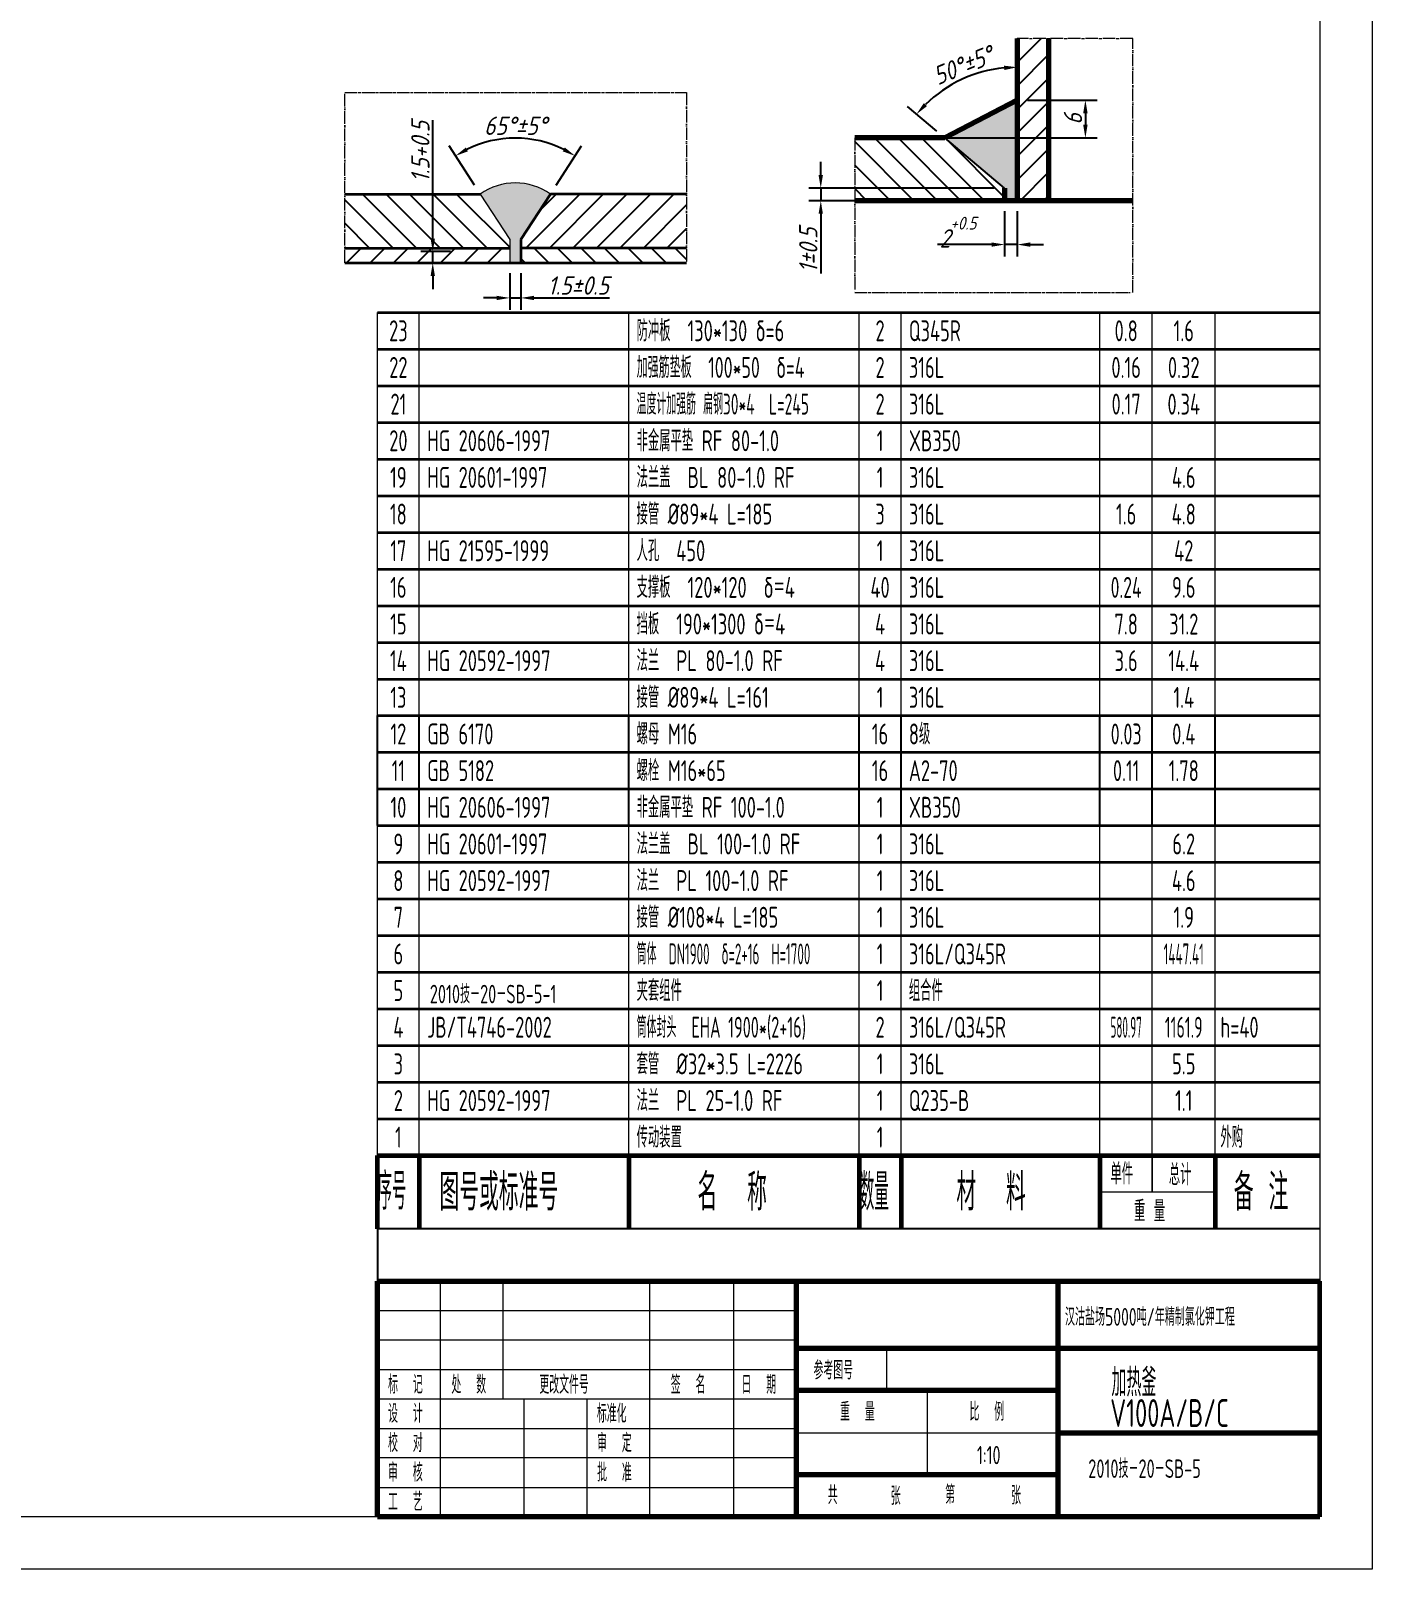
# Model space of a CAD drawing. Header units: millimetres. Extents: x -2933 to 3007, y -4590 to 3820.
# Drawn here: x 445 to 3007, y -4590 to -1652 of the extents above; entities that cross this region are included whole.
import ezdxf
from ezdxf.enums import TextEntityAlignment as Align

# ---------------------------------------------------------------- set-up
doc = ezdxf.new("R2010")
doc.units = ezdxf.units.MM
for name, pattern in [('ACAD_ISO02W100', [11, 8, -3]), ('ACAD_ISO05W100', [33, 24, -3, 0, -3, 0, -3]), ('F', [0.32, 0.18, -0.14])]:
    doc.linetypes.add(name, pattern=pattern)
doc.layers.add('04', color=2, linetype='F')
doc.layers.add('剖面线', color=2, linetype='Continuous')
for name, color, linetype, lineweight in [('中粗线', 3, 'Continuous', 35), ('双点划线', 5, 'ACAD_ISO05W100', 18), ('标注', 7, 'Continuous', 18), ('标注层', 7, 'Continuous', 18), ('粗实线', 4, 'Continuous', 70), ('细实线', 7, 'Continuous', 18), ('虚线', 2, 'ACAD_ISO02W100', 18)]:
    doc.layers.add(name, color=color, linetype=linetype, lineweight=lineweight)
doc.styles.add('GB', font='gbeitc.shx', dxfattribs={"bigfont": 'gbcbig.shx'})
doc.styles.add('HGCAD', font='gbenor.shx', dxfattribs={"width": 0.75, "bigfont": 'gbcbig.shx'})
doc.dimstyles.new('GB$0', dxfattribs={"dimscale": 10, "dimtxt": 3.5, "dimasz": 2.5, "dimexe": 2.25, "dimexo": 2, "dimtad": 1, "dimdec": 0, "dimtxsty": 'GB', "dimcen": 2.5, "dimadec": 0, "dimazin": 0, "dimtfac": 1, "dimtdec": 0, "dimtmove": 0, "dimatfit": 3, "dimfxl": 0, "dimarcsym": 0})
doc.dimstyles.new('GB$2', dxfattribs={"dimscale": 10, "dimtxt": 3.5, "dimasz": 2.5, "dimexe": 2.25, "dimexo": 2, "dimtad": 1, "dimdec": 0, "dimtxsty": 'GB', "dimcen": 2.5, "dimadec": 0, "dimazin": 0, "dimtfac": 1, "dimtdec": 0, "dimtmove": 0, "dimatfit": 3, "dimfxl": 0, "dimarcsym": 0})
pattern_1 = [(315, (6.79, -1251.325), (22.45064, 22.45064), [])]
pattern_2 = [(45, (6.79, -1251.325), (-22.45064, 22.45064), [])]

# ---------------------------------------------------------------- blocks, each defined once
blk = doc.blocks.new('HGCAD#HGTFTK~A1Z~HGCAD图框')
at = {"layer": '细实线', "color": 7}
blk.add_lwpolyline([(10, -10), (-584, -10), (-584, 831), (10, 831)], close=True, dxfattribs=at)
at = {"layer": '细实线', "color": 2}
blk.add_lwpolyline([(0, 0), (-559, 0), (-559, 821), (0, 821)], close=True, dxfattribs=at)
blk = doc.blocks.new('HGCAD#HGTFBTL~HGCAD标题栏')
at = {"color": 4, "linetype": 'Continuous', "lineweight": 70}
for p, q in [((-180, 0), (-180, 45)), ((-180, 45), (0, 45)), ((-100, 45), (-100, 0)), ((-50, 0), (-50, 45)), ((0, 32.14), (-100, 32.14)), ((-50, 24.11), (-100, 24.11)), ((-50, 16.07), (0, 16.07)), ((-50, 8.04), (-100, 8.04)), ((0, 0), (-180, 0))]:
    blk.add_line(p, q, dxfattribs=at)
at = {"color": 7, "linetype": 'Continuous', "lineweight": 18}
for p, q in [((-168, 45), (-168, 0)), ((-156, 22.5), (-156, 45)), ((-128, 0), (-128, 45)), ((-112, 45), (-112, 0)), ((-180, 39.38), (-100, 39.38)), ((-100, 33.75), (-180, 33.75)), ((-82.78, 32.14), (-82.78, 24.11)), ((-180, 28.12), (-100, 28.12)), ((-75, 24.11), (-75, 8.04)), ((-100, 22.5), (-180, 22.5)), ((-152, 0), (-152, 22.5)), ((-140, 22.5), (-140, 0)), ((-180, 16.88), (-100, 16.88)), ((-100, 16.07), (-50, 16.07)), ((-100, 11.25), (-180, 11.25)), ((-180, 5.62), (-100, 5.62))]:
    blk.add_line(p, q, dxfattribs=at)
at = {"color": 4, "linetype": 'Continuous', "lineweight": 60}
blk.add_line((0, 0), (0, 45), dxfattribs=at)
at = {"color": 7, "linetype": 'Continuous', "lineweight": 18, "style": 'HGCAD', "width": 0.75}
for s, p in [('参考图号', (-96.71, 26.25)), ('标  记', (-177.97, 23.53)), ('处  数', (-165.87, 23.5)), ('更改文件号', (-149.08, 23.5)), ('签  名', (-123.98, 23.5)), ('日  期', (-110.47, 23.5)), ('设  计', (-177.97, 17.98)), ('标准化', (-138.09, 17.98)), ('重  量', (-91.64, 18.33)), ('比  例', (-66.93, 18.33)), ('校  对', (-177.97, 12.36)), ('审  定', (-138.05, 12.36)), ('审  核', (-177.97, 6.73)), ('批  准', (-138.05, 6.73)), ('共', (-94, 2.4)), ('张', (-81.97, 2.26)), ('第', (-71.56, 2.52)), ('张', (-58.98, 2.36)), ('工  艺', (-177.97, 1.11))]:
    blk.add_text(s, height=3.5, dxfattribs=at).set_placement(p)
at = {"color": 7, "linetype": 'Continuous', "lineweight": 18, "style": 'HGCAD', "width": 0.75, "flags": 8}
for tag, height, p in [('MATERIAL', 6, (-77.04, 38.61)), ('DRAW_NAME', 7, (-24.97, 23.88)), ('WEIGHT', 3.5, (-88.1, 12.11)), ('SCALE', 3.5, (-63.24, 11.8)), ('DRAW_NO', 6, (-24.94, 8.04)), ('PAGE', 3.5, (-64.21, 4.14)), ('SUM', 3.5, (-86.95, 4))]:
    blk.add_attdef(tag, text='', height=height, dxfattribs=at).set_placement(p, align=Align.MIDDLE_CENTER)
blk = doc.blocks.new('HGCAD#HGTFMXT~HGCAD明细表标题')
at = {"color": 4, "linetype": 'Continuous', "lineweight": 60}
for p, q in [((-180, 0), (-180, 14)), ((-180, 14), (0, 14)), ((-172, 14), (-172, 0)), ((-132, 14), (-132, 0)), ((-88, 14), (-88, 0)), ((-80, 14), (-80, 0)), ((-42, 14), (-42, 0)), ((-20, 14), (-20, 0))]:
    blk.add_line(p, q, dxfattribs=at)
at = {"layer": '标注层'}
for p, q in [((-32, 14), (-32, 7)), ((-32, 7), (-32, 14)), ((-20, 7), (-42, 7))]:
    blk.add_line(p, q, dxfattribs=at)
at = {"layer": '标注层', "style": 'HGCAD'}
for s, height, width, p in [('单件', 4, 0.75, (-40, 8.52)), ('总计', 4, 0.75, (-28.85, 8.34)), ('序号', 7, 0.55, (-180, 3.68)), ('图号或标准号', 7, 0.75, (-168.15, 3.5)), ('名  称', 7, 0.75, (-118.87, 3.5)), ('数量', 7, 0.55, (-87.87, 3.5)), ('材  料', 7, 0.75, (-69.43, 3.5)), ('备 注', 7, 0.75, (-16.44, 3.5)), ('重 量', 4, 0.75, (-35.51, 1.38))]:
    blk.add_text(s, height=height, dxfattribs=dict(at, width=width)).set_placement(p)
blk = doc.blocks.new('HGCAD#HGTFMXB~HGCAD明细表')
at = {"color": 4}
for p, q in [((-180, 0), (-180, 7)), ((-172, 0), (-172, 7)), ((-132, 0), (-132, 7)), ((-88, 0), (-88, 7)), ((-80, 0), (-80, 7)), ((-42, 0), (-42, 7)), ((-32, 0), (-32, 7)), ((-20, 0), (-20, 7))]:
    blk.add_line(p, q, dxfattribs=at)
at = {"color": 7, "linetype": 'Continuous', "lineweight": 35}
blk.add_line((-180, 7), (0, 7), dxfattribs=at)
at = {"color": 7, "linetype": 'Continuous', "lineweight": 35, "style": 'HGCAD', "width": 0.75, "flags": 8}
for tag, p in [('NO', (-176, 3.5)), ('NUM', (-84, 3.5)), ('ONE', (-37, 3.5)), ('ALL', (-26, 3.5))]:
    blk.add_attdef(tag, text='', height=4, dxfattribs=at).set_placement(p, align=Align.MIDDLE)
for tag, p in [('PARTNO', (-170.5, 3.5)), ('PARTNAME', (-130.5, 3.5)), ('MATERIAL', (-78.5, 3.5)), ('NOTICE', (-19, 3.5))]:
    blk.add_attdef(tag, text='', height=4, dxfattribs=at).set_placement(p, align=Align.MIDDLE_LEFT)
blk = doc.blocks.new('*D116')
at = {"layer": 'Defpoints', "color": 0, "ltscale": 10}
for p in [(1360.1, -2095.5), (1381.5, -2095.5), (1381.5, -2162.5)]:
    blk.add_point(p, dxfattribs=at)
at = {"layer": '标注', "color": 0, "lineweight": -2, "ltscale": 10}
for p, q in [((1360.1, -2115.5), (1360.1, -2185)), ((1381.5, -2115.5), (1381.5, -2185)), ((1335.1, -2162.5), (1310.1, -2162.5)), ((1360.1, -2162.5), (1381.5, -2162.5)), ((1406.5, -2162.5), (1550.5, -2162.5))]:
    blk.add_line(p, q, dxfattribs=at)
at = {"layer": '标注', "color": 0, "ltscale": 10}
for points in [[(1335.1, -2158.4), (1335.1, -2166.7), (1360.1, -2162.5)], [(1406.5, -2158.4), (1406.5, -2166.7), (1381.5, -2162.5)]]:
    blk.add_solid(points, dxfattribs=at)
at = {"layer": '标注', "color": 0, "ltscale": 10, "insert": (1491, -2138.8), "char_height": 35, "attachment_point": 5, "style": 'GB'}
blk.add_mtext('1.5%%P0.5', dxfattribs=at)
blk = doc.blocks.new('*D117')
at = {"layer": 'Defpoints', "color": 0, "ltscale": 10}
for p in [(1410.9, -1861.3), (1303.8, -1964.3), (1437.8, -1964.3), (1360.1, -2051), (1381.5, -2051)]:
    blk.add_point(p, dxfattribs=at)
at = {"layer": '标注', "color": 0, "lineweight": -2, "ltscale": 10}
for p, q in [((1292.9, -1947.5), (1244.2, -1872.4)), ((1448.7, -1947.5), (1497.4, -1872.4))]:
    blk.add_line(p, q, dxfattribs=at)
blk.add_arc((1370.8, -2067.5), 210.1, 63.855, 116.145, dxfattribs=at)
at = {"layer": '标注', "color": 0, "ltscale": 10}
for points in [[(1280.3, -1882.6), (1276.2, -1875.3), (1256.5, -1891.3)], [(1465.4, -1875.3), (1461.3, -1882.6), (1485.1, -1891.3)]]:
    blk.add_solid(points, dxfattribs=at)
at = {"layer": '标注', "color": 0, "ltscale": 10, "insert": (1370.8, -1833.7), "char_height": 35, "attachment_point": 5, "style": 'GB'}
blk.add_mtext('65%%D%%P5%%D', dxfattribs=at)
blk = doc.blocks.new('*D122')
at = {"layer": 'Defpoints', "color": 0, "ltscale": 10}
for p in [(1267.2, -2074.1), (1213.1, -2095.5), (1267.2, -2095.5)]:
    blk.add_point(p, dxfattribs=at)
at = {"layer": '标注', "color": 0, "lineweight": -2, "ltscale": 10}
for p, q in [((1213.1, -2049.1), (1213.1, -1823.3)), ((1247.2, -2074.1), (1190.6, -2074.1)), ((1213.1, -2095.5), (1213.1, -2074.1)), ((1247.2, -2095.5), (1190.6, -2095.5)), ((1213.1, -2120.5), (1213.1, -2145.5))]:
    blk.add_line(p, q, dxfattribs=at)
at = {"layer": '标注', "color": 0, "ltscale": 10}
for points in [[(1209, -2049.1), (1217.3, -2049.1), (1213.1, -2074.1)], [(1209, -2120.5), (1217.3, -2120.5), (1213.1, -2095.5)]]:
    blk.add_solid(points, dxfattribs=at)
at = {"layer": '标注', "color": 0, "ltscale": 10, "insert": (1189.4, -1883.2), "char_height": 35, "attachment_point": 5, "rotation": 90, "style": 'GB'}
blk.add_mtext('1.5+0.5', dxfattribs=at)
blk = doc.blocks.new('*D123')
at = {"layer": 'Defpoints', "color": 0, "ltscale": 10}
for p in [(2305.3, -1952.9), (1954.2, -1976.9), (2305.3, -1976.9)]:
    blk.add_point(p, dxfattribs=at)
at = {"layer": '标注', "color": 0, "lineweight": -2, "ltscale": 10}
for p, q in [((1954.2, -1927.9), (1954.2, -1902.9)), ((2285.3, -1952.9), (1931.7, -1952.9)), ((1954.2, -1952.9), (1954.2, -1976.9)), ((2285.3, -1976.9), (1931.7, -1976.9)), ((1954.2, -2001.9), (1954.2, -2116))]:
    blk.add_line(p, q, dxfattribs=at)
at = {"layer": '标注', "color": 0, "ltscale": 10}
for points in [[(1950, -1927.9), (1958.3, -1927.9), (1954.2, -1952.9)], [(1950, -2001.9), (1958.3, -2001.9), (1954.2, -1976.9)]]:
    blk.add_solid(points, dxfattribs=at)
at = {"layer": '标注', "color": 0, "ltscale": 10, "insert": (1930.4, -2071.4), "char_height": 35, "attachment_point": 5, "rotation": 90, "style": 'GB'}
blk.add_mtext('1%%p0.5', dxfattribs=at)
blk = doc.blocks.new('*D124')
at = {"layer": 'Defpoints', "color": 0, "ltscale": 10}
for p in [(2329.3, -1784.9), (2140.7, -1856.9), (2459.6, -1856.9)]:
    blk.add_point(p, dxfattribs=at)
at = {"layer": '标注', "color": 0, "lineweight": -2, "ltscale": 10}
for p, q in [((2349.3, -1784.9), (2482.1, -1784.9)), ((2459.6, -1809.9), (2459.6, -1831.9)), ((2160.7, -1856.9), (2482.1, -1856.9))]:
    blk.add_line(p, q, dxfattribs=at)
at = {"layer": '标注', "color": 0, "ltscale": 10}
for points in [[(2455.4, -1809.9), (2463.8, -1809.9), (2459.6, -1784.9)], [(2455.4, -1831.9), (2463.8, -1831.9), (2459.6, -1856.9)]]:
    blk.add_solid(points, dxfattribs=at)
at = {"layer": '标注', "color": 0, "ltscale": 10, "insert": (2435.9, -1820.9), "char_height": 35, "attachment_point": 5, "rotation": 90, "style": 'GB'}
blk.add_mtext('6', dxfattribs=at)
blk = doc.blocks.new('*D125')
at = {"layer": 'Defpoints', "color": 0, "ltscale": 10}
for p in [(2329.3, -1667.6), (2191.4, -1763.3), (2190.9, -1856.9), (2305.3, -1952.9), (2329.3, -1976.9)]:
    blk.add_point(p, dxfattribs=at)
at = {"layer": '标注', "color": 0, "lineweight": -2, "ltscale": 10}
blk.add_line((2175.6, -1844.1), (2119.8, -1797.2), dxfattribs=at)
blk.add_arc((2329.3, -1973), 251.1, 95.7071, 134.2929, dxfattribs=at)
at = {"layer": '标注', "color": 0, "ltscale": 10}
for points in [[(2304.2, -1719), (2304.6, -1727.4), (2329.3, -1722)], [(2157.1, -1796.2), (2150.9, -1790.5), (2137, -1811.7)]]:
    blk.add_solid(points, dxfattribs=at)
at = {"layer": '标注', "color": 0, "ltscale": 10, "insert": (2226, -1718.4), "char_height": 35, "attachment_point": 5, "rotation": 22.0897, "style": 'GB'}
blk.add_mtext('50{%%d}%%p5%%d', dxfattribs=at)
blk = doc.blocks.new('*D126')
at = {"layer": 'Defpoints', "color": 0, "ltscale": 10}
for p in [(2305.3, -1976.9), (2329.3, -1976.9), (2305.3, -2060.6)]:
    blk.add_point(p, dxfattribs=at)
at = {"layer": '标注', "color": 0, "lineweight": -2, "ltscale": 10}
for p, q in [((2305.3, -1996.9), (2305.3, -2083.1)), ((2329.3, -1996.9), (2329.3, -2083.1)), ((2280.3, -2060.6), (2177.4, -2060.6)), ((2329.3, -2060.6), (2305.3, -2060.6)), ((2354.3, -2060.6), (2379.3, -2060.6))]:
    blk.add_line(p, q, dxfattribs=at)
at = {"layer": '标注', "color": 0, "ltscale": 10}
for points in [[(2280.3, -2056.5), (2280.3, -2064.8), (2305.3, -2060.6)], [(2354.3, -2056.5), (2354.3, -2064.8), (2329.3, -2060.6)]]:
    blk.add_solid(points, dxfattribs=at)
at = {"layer": '标注', "color": 0, "ltscale": 10, "insert": (2216.4, -2036.9), "char_height": 35, "attachment_point": 5, "style": 'GB'}
blk.add_mtext('{2}{\\H0.7x;\\S+0.5^ ;}', dxfattribs=at)

msp = doc.modelspace()

# ---------------------------------------------------------------- hatches: boundary and pattern name
at = {"layer": '04', "linetype": 'ByBlock'}
h = msp.add_hatch(dxfattribs=at)
h.set_pattern_fill('ANSI31', color=0, scale=10, angle=90, style=0)
h.set_pattern_definition([(225, (572.12, -1225.23), (-22.45064, 22.45064), [])])
h.paths.add_polyline_path([(2389.3412, -1976.9101), (2329.3412, -1976.9101), (2329.3412, -1667.3169), (2389.3412, -1667.3169)])
at = {"layer": '04', "linetype": 'Continuous'}
h = msp.add_hatch(dxfattribs=at)
h.set_pattern_fill('ANSI31', color=0, scale=10, style=0)
h.set_pattern_definition([(315, (572.12, -1225.23), (-22.45064, -22.45064), [])])
h.paths.add_polyline_path([(2019.0443, -1976.9101), (2019.0443, -1856.9101), (2190.9329, -1856.9101), (2305.3412, -1952.9101), (2305.3412, -1976.9101)])
at = {"layer": '04', "linetype": 'ByBlock'}
h = msp.add_hatch(dxfattribs=at)
h.set_pattern_fill('ANSI31', color=0, scale=10, angle=-90, style=0)
h.set_pattern_definition(pattern_1)
h.paths.add_polyline_path([(1044.9893, -1964.2782), (1044.9893, -2067.4077), (1360.0624, -2067.4077), (1360.0624, -2050.977), (1303.8296, -1964.2782)])
h = msp.add_hatch(dxfattribs=at)
h.set_pattern_fill('ANSI31', color=0, scale=10, style=0)
h.set_pattern_definition(pattern_2)
h.paths.add_polyline_path([(1697.9405, -2067.4077), (1697.9405, -1964.2782), (1437.7821, -1964.2782), (1381.5494, -2050.977), (1381.5494, -2067.4077)])
h = msp.add_hatch(dxfattribs=at)
h.set_pattern_fill('ANSI31', color=0, scale=10, style=0)
h.set_pattern_definition(pattern_2)
h.paths.add_polyline_path([(1360.0624, -2095.4772), (1360.0624, -2067.4077), (1044.9893, -2067.4077), (1044.9893, -2095.4772)])
h = msp.add_hatch(dxfattribs=at)
h.set_pattern_fill('ANSI31', color=0, scale=10, angle=-90, style=0)
h.set_pattern_definition(pattern_1)
h.paths.add_polyline_path([(1697.9405, -2095.4772), (1697.9405, -2067.4077), (1381.5494, -2067.4077), (1381.5494, -2095.4772)])
at = {"layer": '剖面线'}
msp.add_hatch(color=0, dxfattribs=at).paths.add_polyline_path([(2190.9329, -1856.9101), (2305.3412, -1952.9101), (2305.3412, -1976.9101), (2329.3412, -1976.9101), (2329.3412, -1784.9101)])
at = {"layer": '标注', "ltscale": 10}
msp.add_hatch(color=0, dxfattribs=at).paths.add_polyline_path([(1360.0624, -2050.977), (1360.0624, -2095.4772), (1381.5494, -2095.4772), (1381.5494, -2050.977), (1437.7821, -1964.2782, 0.320788185), (1303.8296, -1964.2782)])

# ---------------------------------------------------------------- linework, layer by layer
at = {"color": 0, "lineweight": -3}
for p, q in [((2907.4548, -3940.2487), (1107.4548, -3940.2487)), ((1107.4548, -3940.2487), (1107.4548, -4040.2487))]:
    msp.add_line(p, q, dxfattribs=at)
at = {"layer": '中粗线', "color": 0}
for p, q in [((1044.9893, -1964.2782), (1303.8296, -1964.2782)), ((1437.7821, -1964.2782), (1381.5494, -2050.977)), ((1697.9405, -1964.2782), (1437.7821, -1964.2782)), ((1381.5494, -2050.977), (1381.5494, -2095.4772)), ((1044.9893, -2067.4077), (1360.0624, -2067.4077)), ((1697.9405, -2067.4077), (1381.5494, -2067.4077)), ((1044.9893, -2095.4772), (1697.9405, -2095.4772))]:
    msp.add_line(p, q, dxfattribs=at)
at = {"layer": '剖面线', "color": 0}
msp.add_line((2305.3412, -1952.9101), (2190.9329, -1856.9101), dxfattribs=at)
at = {"layer": '双点划线', "color": 0}
for p, q in [((2549.9448, -1667.3169), (2329.3412, -1667.3169)), ((2549.9448, -2151.8642), (2549.9448, -1667.3169)), ((1044.9893, -2095.4772), (1044.9893, -1770.3679)), ((1044.9893, -1770.3679), (1697.9405, -1770.3679)), ((1697.9405, -1770.3679), (1697.9405, -2095.4772)), ((2019.0443, -1856.9101), (2019.0443, -2151.8642)), ((2019.0443, -2151.8642), (2549.9448, -2151.8642))]:
    msp.add_line(p, q, dxfattribs=at)
at = {"layer": '标注', "color": 0, "ltscale": 10}
for p, q in [((1303.8296, -1964.2782), (1360.0624, -2050.977)), ((1360.0624, -2050.977), (1360.0624, -2095.4772))]:
    msp.add_line(p, q, dxfattribs=at)
msp.add_arc((1370.8059, -2057.9288), 115.1358, 54.4287458, 125.5712542, dxfattribs=at)
at = {"layer": '粗实线', "color": 0}
for p, q in [((2329.3412, -1667.3393), (2329.3412, -1976.9101)), ((2389.3412, -1667.3169), (2389.3412, -1976.9101)), ((2329.3412, -1784.9101), (2190.9329, -1856.9101)), ((2190.9329, -1856.9101), (2019.0443, -1856.9101)), ((2305.3412, -1952.9101), (2305.3412, -1976.9101)), ((2549.9448, -1976.9101), (2019.0443, -1976.9101))]:
    msp.add_line(p, q, dxfattribs=at)

# ---------------------------------------------------------------- block references
at = {"color": 0, "ltscale": 4}
ref = msp.add_blockref('HGCAD#HGTFMXB~HGCAD明细表', (2907.4548, -3030.2487), dxfattribs=dict(at, xscale=10, yscale=10, zscale=10))
ref.add_attrib('NO', '12', dxfattribs={"color": 7, "linetype": 'Continuous', "lineweight": 35, "height": 40, "style": 'HGCAD', "width": 0.75, "flags": 8}).set_placement((1147.4548, -2995.2487), align=Align.MIDDLE)
ref.add_attrib('PARTNO', 'GB 6170', dxfattribs={"color": 7, "linetype": 'Continuous', "lineweight": 35, "height": 40, "style": 'HGCAD', "width": 0.75, "flags": 8}).set_placement((1202.4548, -2995.2487), align=Align.MIDDLE_LEFT)
ref.add_attrib('PARTNAME', '螺母 M16', dxfattribs={"color": 7, "linetype": 'Continuous', "lineweight": 35, "height": 40, "style": 'HGCAD', "width": 0.75, "flags": 8}).set_placement((1602.4548, -2995.2487), align=Align.MIDDLE_LEFT)
ref.add_attrib('NUM', '16', dxfattribs={"color": 7, "linetype": 'Continuous', "lineweight": 35, "height": 40, "style": 'HGCAD', "width": 0.75, "flags": 8}).set_placement((2067.4548, -2995.2487), align=Align.MIDDLE)
ref.add_attrib('MATERIAL', '8级', dxfattribs={"color": 7, "linetype": 'Continuous', "lineweight": 35, "height": 40, "style": 'HGCAD', "width": 0.75, "flags": 8}).set_placement((2122.4548, -2995.2487), align=Align.MIDDLE_LEFT)
ref.add_attrib('ONE', '0.03', dxfattribs={"color": 7, "linetype": 'Continuous', "lineweight": 35, "height": 40, "style": 'HGCAD', "width": 0.73, "flags": 8}).set_placement((2537.4548, -2995.2487), align=Align.MIDDLE)
ref.add_attrib('ALL', '0.4', dxfattribs={"color": 7, "linetype": 'Continuous', "lineweight": 35, "height": 40, "style": 'HGCAD', "width": 0.75, "flags": 8}).set_placement((2647.4548, -2995.2487), align=Align.MIDDLE)
at = {"color": 0, "ltscale": 4, "xscale": 10, "yscale": 10, "zscale": 10}
for p, values in [((2907.4548, -3100.2487), {'NO': '11', 'PARTNO': 'GB 5182', 'PARTNAME': '螺栓 M16*65', 'NUM': '16', 'MATERIAL': 'A2-70', 'ONE': '0.11', 'ALL': '1.78'}), ((2907.4548, -3170.2487), {'NO': '10', 'PARTNO': 'HG 20606-1997', 'PARTNAME': '非金属平垫 RF 100-1.0', 'NUM': '1', 'MATERIAL': 'XB350'})]:
    msp.add_blockref('HGCAD#HGTFMXB~HGCAD明细表', p, dxfattribs=at).add_auto_attribs(values)
at = {"layer": '标注', "color": 0, "ltscale": 10, "xscale": 10, "yscale": 10, "zscale": 10}
for p, values in [((2907.4548, -2260.2487), {'NO': '23', 'PARTNAME': '防冲板  130*130 δ=6', 'NUM': '2', 'MATERIAL': 'Q345R', 'ONE': '0.8', 'ALL': '1.6'}), ((2907.4548, -2470.2487), {'NO': '20', 'PARTNO': 'HG 20606-1997', 'PARTNAME': '非金属平垫 RF 80-1.0', 'NUM': '1', 'MATERIAL': 'XB350'}), ((2907.4548, -2540.2487), {'NO': '19', 'PARTNO': 'HG 20601-1997', 'PARTNAME': '法兰盖  BL 80-1.0 RF', 'NUM': '1', 'MATERIAL': '316L', 'ALL': '4.6'}), ((2907.4548, -2610.2487), {'NO': '18', 'PARTNAME': '接管 %%C89*4 L=185', 'NUM': '3', 'MATERIAL': '316L', 'ONE': '1.6', 'ALL': '4.8'}), ((2907.4548, -2680.2487), {'NO': '17', 'PARTNO': 'HG 21595-1999', 'PARTNAME': '人孔  450', 'NUM': '1', 'MATERIAL': '316L', 'ALL': '42'}), ((2907.4548, -2820.2487), {'NO': '15', 'PARTNAME': '挡板  190*1300 δ＝4', 'NUM': '4', 'MATERIAL': '316L', 'ONE': '7.8', 'ALL': '31.2'}), ((2907.4548, -2890.2487), {'NO': '14', 'PARTNO': 'HG 20592-1997', 'PARTNAME': '法兰  PL 80-1.0 RF', 'NUM': '4', 'MATERIAL': '316L', 'ONE': '3.6', 'ALL': '14.4'}), ((2907.4548, -2960.2487), {'NO': '13', 'PARTNAME': '接管 %%C89*4 L=161', 'NUM': '1', 'MATERIAL': '316L', 'ALL': '1.4'}), ((2907.4548, -3240.2487), {'NO': '9', 'PARTNO': 'HG 20601-1997', 'PARTNAME': '法兰盖  BL 100-1.0 RF', 'NUM': '1', 'MATERIAL': '316L', 'ALL': '6.2'}), ((2907.4548, -3310.2487), {'NO': '8', 'PARTNO': 'HG 20592-1997', 'PARTNAME': '法兰  PL 100-1.0 RF', 'NUM': '1', 'MATERIAL': '316L', 'ALL': '4.6'}), ((2907.4548, -3380.2487), {'NO': '7', 'PARTNAME': '接管 %%C108*4 L=185', 'NUM': '1', 'MATERIAL': '316L', 'ALL': '1.9'}), ((2907.4548, -3520.2487), {'NO': '5', 'PARTNAME': '夹套组件', 'NUM': '1', 'MATERIAL': '组合件'}), ((2907.4548, -3660.2487), {'NO': '3', 'PARTNAME': '套管  %%C32*3.5 L=2226', 'NUM': '1', 'MATERIAL': '316L', 'ALL': '5.5'}), ((2907.4548, -3730.2487), {'NO': '2', 'PARTNO': 'HG 20592-1997', 'PARTNAME': '法兰  PL 25-1.0 RF', 'NUM': '1', 'MATERIAL': 'Q235-B', 'ALL': '1.1'}), ((2907.4548, -3800.2487), {'NO': '1', 'PARTNAME': '传动装置', 'NUM': '1', 'NOTICE': '外购'})]:
    msp.add_blockref('HGCAD#HGTFMXB~HGCAD明细表', p, dxfattribs=at).add_auto_attribs(values)
at = {"layer": '标注', "color": 0, "ltscale": 10}
ref = msp.add_blockref('HGCAD#HGTFMXB~HGCAD明细表', (2907.4548, -2330.2487), dxfattribs=dict(at, xscale=10, yscale=10, zscale=10))
ref.add_attrib('NO', '22', dxfattribs={"layer": '0', "color": 7, "linetype": 'Continuous', "lineweight": 35, "height": 40, "style": 'HGCAD', "width": 0.75, "flags": 8}).set_placement((1147.4548, -2295.2487), align=Align.MIDDLE)
ref.add_attrib('PARTNAME', '加强筋垫板  100*50  δ=4', dxfattribs={"layer": '0', "color": 7, "linetype": 'Continuous', "lineweight": 35, "height": 40, "style": 'HGCAD', "width": 0.73, "flags": 8}).set_placement((1602.4548, -2295.2487), align=Align.MIDDLE_LEFT)
ref.add_attrib('NUM', '2', dxfattribs={"layer": '0', "color": 7, "linetype": 'Continuous', "lineweight": 35, "height": 40, "style": 'HGCAD', "width": 0.75, "flags": 8}).set_placement((2067.4548, -2295.2487), align=Align.MIDDLE)
ref.add_attrib('MATERIAL', '316L', dxfattribs={"layer": '0', "color": 7, "linetype": 'Continuous', "lineweight": 35, "height": 40, "style": 'HGCAD', "width": 0.75, "flags": 8}).set_placement((2122.4548, -2295.2487), align=Align.MIDDLE_LEFT)
ref.add_attrib('ONE', '0.16', dxfattribs={"layer": '0', "color": 7, "linetype": 'Continuous', "lineweight": 35, "height": 40, "style": 'HGCAD', "width": 0.75, "flags": 8}).set_placement((2537.4548, -2295.2487), align=Align.MIDDLE)
ref.add_attrib('ALL', '0.32', dxfattribs={"layer": '0', "color": 7, "linetype": 'Continuous', "lineweight": 35, "height": 40, "style": 'HGCAD', "width": 0.75, "flags": 8}).set_placement((2647.4548, -2295.2487), align=Align.MIDDLE)
ref = msp.add_blockref('HGCAD#HGTFMXB~HGCAD明细表', (2907.4548, -2400.2487), dxfattribs=dict(at, xscale=10, yscale=10, zscale=10))
ref.add_attrib('NO', '21', dxfattribs={"layer": '0', "color": 7, "linetype": 'Continuous', "lineweight": 35, "height": 40, "style": 'HGCAD', "width": 0.75, "flags": 8}).set_placement((1147.4548, -2365.2487), align=Align.MIDDLE)
ref.add_attrib('PARTNAME', '温度计加强筋 扁钢30*4  L=245', dxfattribs={"layer": '0', "color": 7, "linetype": 'Continuous', "lineweight": 35, "height": 40, "style": 'HGCAD', "width": 0.63, "flags": 8}).set_placement((1602.4548, -2365.2487), align=Align.MIDDLE_LEFT)
ref.add_attrib('NUM', '2', dxfattribs={"layer": '0', "color": 7, "linetype": 'Continuous', "lineweight": 35, "height": 40, "style": 'HGCAD', "width": 0.75, "flags": 8}).set_placement((2067.4548, -2365.2487), align=Align.MIDDLE)
ref.add_attrib('MATERIAL', '316L', dxfattribs={"layer": '0', "color": 7, "linetype": 'Continuous', "lineweight": 35, "height": 40, "style": 'HGCAD', "width": 0.75, "flags": 8}).set_placement((2122.4548, -2365.2487), align=Align.MIDDLE_LEFT)
ref.add_attrib('ONE', '0.17', dxfattribs={"layer": '0', "color": 7, "linetype": 'Continuous', "lineweight": 35, "height": 40, "style": 'HGCAD', "width": 0.75, "flags": 8}).set_placement((2537.4548, -2365.2487), align=Align.MIDDLE)
ref.add_attrib('ALL', '0.34', dxfattribs={"layer": '0', "color": 7, "linetype": 'Continuous', "lineweight": 35, "height": 40, "style": 'HGCAD', "width": 0.75, "flags": 8}).set_placement((2647.4548, -2365.2487), align=Align.MIDDLE)
ref = msp.add_blockref('HGCAD#HGTFMXB~HGCAD明细表', (2907.4548, -2750.2487), dxfattribs=dict(at, xscale=10, yscale=10, zscale=10))
ref.add_attrib('NO', '16', dxfattribs={"layer": '0', "color": 7, "linetype": 'Continuous', "lineweight": 35, "height": 40, "style": 'HGCAD', "width": 0.75, "flags": 8}).set_placement((1147.4548, -2715.2487), align=Align.MIDDLE)
ref.add_attrib('PARTNAME', '支撑板  120*120  δ＝4', dxfattribs={"layer": '0', "color": 7, "linetype": 'Continuous', "lineweight": 35, "height": 40, "style": 'HGCAD', "width": 0.75, "flags": 8}).set_placement((1602.4548, -2715.2487), align=Align.MIDDLE_LEFT)
ref.add_attrib('NUM', '40', dxfattribs={"layer": '0', "color": 7, "linetype": 'Continuous', "lineweight": 35, "height": 40, "style": 'HGCAD', "width": 0.75, "flags": 8}).set_placement((2067.4548, -2715.2487), align=Align.MIDDLE)
ref.add_attrib('MATERIAL', '316L', dxfattribs={"layer": '0', "color": 7, "linetype": 'Continuous', "lineweight": 35, "height": 40, "style": 'HGCAD', "width": 0.75, "flags": 8}).set_placement((2122.4548, -2715.2487), align=Align.MIDDLE_LEFT)
ref.add_attrib('ONE', '0.24', dxfattribs={"layer": '0', "color": 7, "linetype": 'Continuous', "lineweight": 35, "height": 40, "style": 'HGCAD', "width": 0.72, "flags": 8}).set_placement((2537.4548, -2715.2487), align=Align.MIDDLE)
ref.add_attrib('ALL', '9.6', dxfattribs={"layer": '0', "color": 7, "linetype": 'Continuous', "lineweight": 35, "height": 40, "style": 'HGCAD', "width": 0.75, "flags": 8}).set_placement((2647.4548, -2715.2487), align=Align.MIDDLE)
ref = msp.add_blockref('HGCAD#HGTFMXB~HGCAD明细表', (2907.4548, -3450.2487), dxfattribs=dict(at, xscale=10, yscale=10, zscale=10))
ref.add_attrib('NO', '6', dxfattribs={"layer": '0', "color": 7, "linetype": 'Continuous', "lineweight": 35, "height": 40, "style": 'HGCAD', "width": 0.75, "flags": 8}).set_placement((1147.4548, -3415.2487), align=Align.MIDDLE)
ref.add_attrib('PARTNAME', '筒体  DN1900  δ=2+16  H=1700', dxfattribs={"layer": '0', "color": 7, "linetype": 'Continuous', "lineweight": 35, "height": 40, "style": 'HGCAD', "width": 0.53, "flags": 8}).set_placement((1602.4548, -3415.2487), align=Align.MIDDLE_LEFT)
ref.add_attrib('NUM', '1', dxfattribs={"layer": '0', "color": 7, "linetype": 'Continuous', "lineweight": 35, "height": 40, "style": 'HGCAD', "width": 0.75, "flags": 8}).set_placement((2067.4548, -3415.2487), align=Align.MIDDLE)
ref.add_attrib('MATERIAL', '316L/Q345R', dxfattribs={"layer": '0', "color": 7, "linetype": 'Continuous', "lineweight": 35, "height": 40, "style": 'HGCAD', "width": 0.75, "flags": 8}).set_placement((2122.4548, -3415.2487), align=Align.MIDDLE_LEFT)
ref.add_attrib('ALL', '1447.41', dxfattribs={"layer": '0', "color": 7, "linetype": 'Continuous', "lineweight": 35, "height": 40, "style": 'HGCAD', "width": 0.53, "flags": 8}).set_placement((2647.4548, -3415.2487), align=Align.MIDDLE)
ref = msp.add_blockref('HGCAD#HGTFMXB~HGCAD明细表', (2907.4548, -3590.2487), dxfattribs=dict(at, xscale=10, yscale=10, zscale=10))
ref.add_attrib('NO', '4', dxfattribs={"layer": '0', "color": 7, "linetype": 'Continuous', "lineweight": 35, "height": 40, "style": 'HGCAD', "width": 0.75, "flags": 8}).set_placement((1147.4548, -3555.2487), align=Align.MIDDLE)
ref.add_attrib('PARTNO', 'JB/T4746-2002', dxfattribs={"layer": '0', "color": 7, "linetype": 'Continuous', "lineweight": 35, "height": 40, "style": 'HGCAD', "width": 0.75, "flags": 8}).set_placement((1202.4548, -3555.2487), align=Align.MIDDLE_LEFT)
ref.add_attrib('PARTNAME', '筒体封头  EHA 1900*(2+16) ', dxfattribs={"layer": '0', "color": 7, "linetype": 'Continuous', "lineweight": 35, "height": 40, "style": 'HGCAD', "width": 0.66, "flags": 8}).set_placement((1602.4548, -3555.2487), align=Align.MIDDLE_LEFT)
ref.add_attrib('NUM', '2', dxfattribs={"layer": '0', "color": 7, "linetype": 'Continuous', "lineweight": 35, "height": 40, "style": 'HGCAD', "width": 0.75, "flags": 8}).set_placement((2067.4548, -3555.2487), align=Align.MIDDLE)
ref.add_attrib('MATERIAL', '316L/Q345R', dxfattribs={"layer": '0', "color": 7, "linetype": 'Continuous', "lineweight": 35, "height": 40, "style": 'HGCAD', "width": 0.75, "flags": 8}).set_placement((2122.4548, -3555.2487), align=Align.MIDDLE_LEFT)
ref.add_attrib('ONE', '580.97', dxfattribs={"layer": '0', "color": 7, "linetype": 'Continuous', "lineweight": 35, "height": 40, "style": 'HGCAD', "width": 0.45, "flags": 8}).set_placement((2537.4548, -3555.2487), align=Align.MIDDLE)
ref.add_attrib('ALL', '1161.9', dxfattribs={"layer": '0', "color": 7, "linetype": 'Continuous', "lineweight": 35, "height": 40, "style": 'HGCAD', "width": 0.65, "flags": 8}).set_placement((2647.4548, -3555.2487), align=Align.MIDDLE)
ref.add_attrib('NOTICE', 'h=40', dxfattribs={"layer": '0', "color": 7, "linetype": 'Continuous', "lineweight": 35, "height": 40, "style": 'HGCAD', "width": 0.75, "flags": 8}).set_placement((2717.4548, -3555.2487), align=Align.MIDDLE_LEFT)
at = {"layer": '标注', "color": 0, "ltscale": 10, "xscale": 10, "yscale": 10, "zscale": 10}
msp.add_blockref('HGCAD#HGTFMXT~HGCAD明细表标题', (2907.4548, -3940.2487), dxfattribs=at)
at = {"layer": '虚线', "color": 0, "ltscale": 10, "xscale": 10, "yscale": 10, "zscale": 10}
msp.add_blockref('HGCAD#HGTFTK~A1Z~HGCAD图框', (2907.4548, -4490.2487), dxfattribs=at)
msp.add_blockref('HGCAD#HGTFBTL~HGCAD标题栏', (2907.4548, -4490.2487), dxfattribs=at).add_auto_attribs({'SCALE': '1:10'})

# ---------------------------------------------------------------- texts
at = {"layer": '标注', "color": 0, "ltscale": 8, "attachment_point": 1, "style": 'HGCAD'}
for s, insert, char_height, width in [('2010技－20－SB-5-1', (1207.5112, -3474.1707), 35.38944, 953.542165), ('汉沽盐场5000吨/年精制氯化钾工程', (2420.63, -4091.3205), 33.973862, 915.400479), ('加热釜', (2509.3239, -4207.0913), 53.08416, 1430.313248), ('V100A/B/C', (2506.975, -4265.3948), 53.08416, 1430.313248), ('2010技－20－SB-5', (2465.0673, -4380.4942), 35.38944, 953.542165)]:
    msp.add_mtext(s, dxfattribs=dict(at, insert=insert, char_height=char_height, width=width))

# ---------------------------------------------------------------- dimensions: what is measured, and where the dimension line sits
at = {"layer": '标注', "color": 0, "ltscale": 10}
for base, line1, line2, text, picture, middle in [((2191.3653, -1763.2662), ((2305.3412, -1952.9101), (2190.9329, -1856.9101)), ((2329.3412, -1667.563), (2329.3412, -1976.9101)), '50{%%d}%%p5%%d', '*D125', (2234.9172, -1740.3898)), ((1410.8515, -1861.3151), ((1437.7821, -1964.2782), (1381.5494, -2050.977)), ((1303.8296, -1964.2782), (1360.0624, -2050.977)), '65%%D%%P5%%D', '*D117', (1370.8059, -1857.463))]:
    dim = msp.add_angular_dim_2l(base=base, line1=line1, line2=line2, text=text, dimstyle='GB$2', dxfattribs=at)
    dim.commit()
    dim.dimension.update_dxf_attribs({"geometry": picture, "text_midpoint": middle, "dimtype": 162})
for base, p1, p2, angle, text, picture, middle in [((2459.6022, -1856.9101), (2329.3412, -1784.9101), (2140.7429, -1856.9101), 90, '6', '*D124', (2435.8522, -1820.9101)), ((1954.151, -1976.9101), (2305.3412, -1952.9101), (2305.3412, -1976.9101), 90, '1%%p0.5', '*D123', (1930.401, -2071.4413)), ((2305.3412, -2060.6325), (2329.3412, -1976.9101), (2305.3412, -1976.9101), 180, '{2}{\\H0.7x;\\S+0.5^ ;}', '*D126', (2216.3881, -2036.8825))]:
    dim = msp.add_linear_dim(base=base, p1=p1, p2=p2, angle=angle, text=text, dimstyle='GB$0', dxfattribs=at)
    dim.commit()
    dim.dimension.update_dxf_attribs({"geometry": picture, "text_midpoint": middle})
dim = msp.add_linear_dim(base=(1213.1338, -2095.4772), p1=(1267.2396, -2074.1394), p2=(1267.2396, -2095.4772), angle=90, text='1.5+0.5', dimstyle='GB$0', dxfattribs=at)
dim.commit()
dim.dimension.update_dxf_attribs({"geometry": '*D122', "text_midpoint": (1213.1338, -1883.1801), "dimtype": 160})
dim = msp.add_linear_dim(base=(1381.5494, -2162.5468), p1=(1360.0624, -2095.4772), p2=(1381.5494, -2095.4772), text='1.5%%P0.5', dimstyle='GB$0', dxfattribs=at)
dim.commit()
dim.dimension.update_dxf_attribs({"geometry": '*D116', "text_midpoint": (1491.0285, -2138.7968)})

doc.saveas('drawing.dxf')
